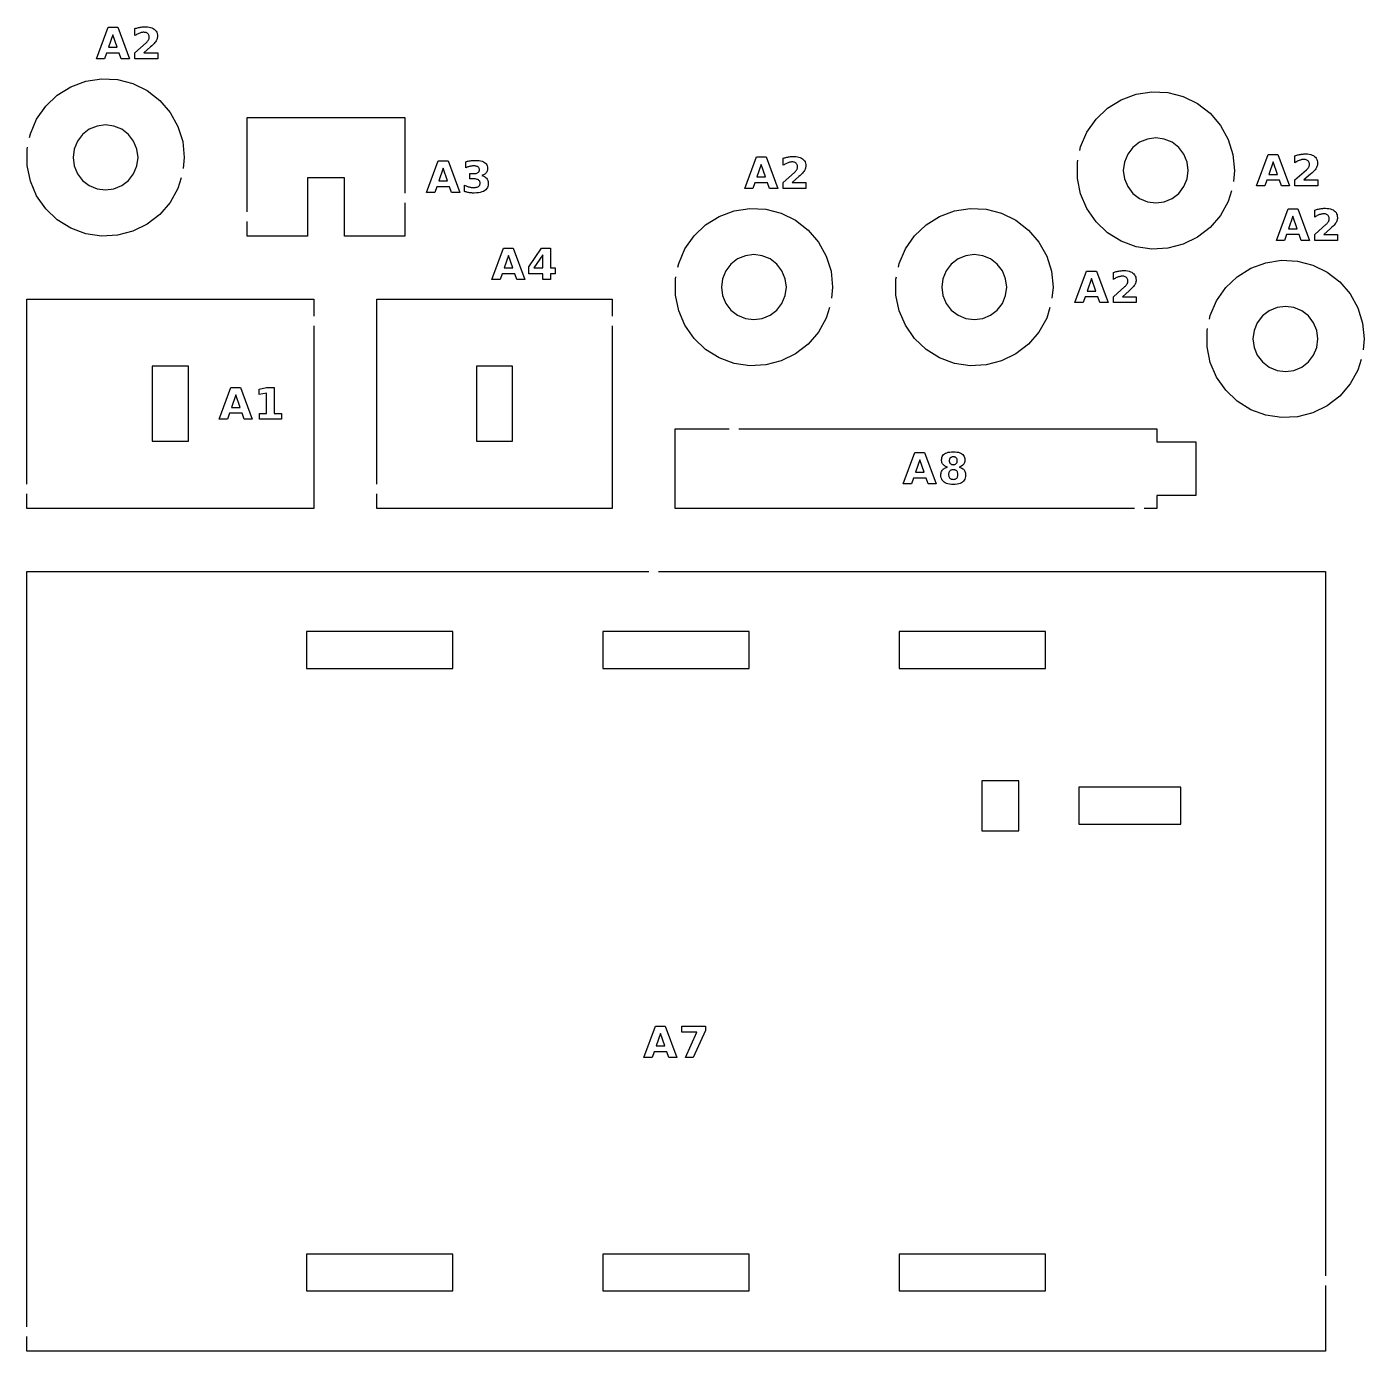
# Model space of a CAD drawing. Header units: millimetres. Extents: x 9 to 295, y 12 to 290.
# Drawn here: x 11.9 to 115.1, y 11.9 to 114.1 of the extents above; entities that cross this region are included whole.
import ezdxf

# ---------------------------------------------------------------- set-up
doc = ezdxf.new("R2010")
doc.units = ezdxf.units.MM
doc.layers.add('CUT', color=1, linetype='CONTINUOUS')
doc.layers.add('ENGRAVE', color=5, linetype='CONTINUOUS')

msp = doc.modelspace()

# ---------------------------------------------------------------- linework, layer by layer
at = {"layer": 'CUT', "color": 1}
for points in [[(12.1442, 105.5314), (12.2032, 105.8187), (12.688, 106.9484), (13.3903, 107.9573), (14.2812, 108.8043), (15.3244, 109.4545), (16.4772, 109.8814), (17.6923, 110.0676), (18.92, 110.0053), (20.11, 109.6972), (21.2137, 109.1558), (22.1857, 108.4034), (22.9865, 107.4707), (23.583, 106.3959), (23.951, 105.223), (24.0754, 104), (23.989, 103.1501)], [(93.1442, 104.5314), (93.2032, 104.8187), (93.688, 105.9484), (94.3903, 106.9573), (95.2812, 107.8043), (96.3244, 108.4545), (97.4772, 108.8814), (98.6923, 109.0676), (99.92, 109.0053), (101.11, 108.6972), (102.2137, 108.1558), (103.1857, 107.4034), (103.9865, 106.4707), (104.583, 105.3959), (104.951, 104.223), (105.0754, 103), (104.989, 102.1501)], [(28.925, 99.8), (28.925, 107.075), (41.075, 107.075), (41.075, 101.25)], [(23.8388, 102.4192), (23.583, 101.6041), (22.9865, 100.5293), (22.1857, 99.5966), (21.2137, 98.8442), (20.11, 98.3028), (18.92, 97.9947), (17.6923, 97.9324), (16.4772, 98.1186), (15.3244, 98.5455), (14.2812, 99.1957), (13.3903, 100.0427), (12.688, 101.0516), (12.2032, 102.1813), (11.9558, 103.3854), (11.9558, 104.6146), (11.9932, 104.7967)], [(104.8388, 101.4192), (104.583, 100.6041), (103.9865, 99.5293), (103.1857, 98.5966), (102.2137, 97.8442), (101.11, 97.3028), (99.92, 96.9947), (98.6923, 96.9324), (97.4772, 97.1186), (96.3244, 97.5455), (95.2812, 98.1957), (94.3903, 99.0427), (93.688, 100.0516), (93.2032, 101.1813), (92.9558, 102.3854), (92.9558, 103.6146), (92.9932, 103.7967)], [(41.075, 100.5), (41.075, 97.925), (36.425, 97.925), (36.425, 102.425), (33.575, 102.425), (33.575, 97.925), (28.925, 97.925), (28.925, 99.05)], [(62.1442, 95.5314), (62.2032, 95.8187), (62.688, 96.9484), (63.3903, 97.9573), (64.2812, 98.8043), (65.3244, 99.4545), (66.4772, 99.8814), (67.6923, 100.0676), (68.92, 100.0053), (70.11, 99.6972), (71.2137, 99.1558), (72.1857, 98.4034), (72.9865, 97.4707), (73.583, 96.3959), (73.951, 95.223), (74.0754, 94), (73.989, 93.1501)], [(79.1442, 95.5314), (79.2032, 95.8187), (79.688, 96.9484), (80.3903, 97.9573), (81.2812, 98.8043), (82.3244, 99.4545), (83.4772, 99.8814), (84.6923, 100.0676), (85.92, 100.0053), (87.11, 99.6972), (88.2137, 99.1558), (89.1857, 98.4034), (89.9865, 97.4707), (90.583, 96.3959), (90.951, 95.223), (91.0754, 94), (90.989, 93.1501)], [(103.1442, 91.5314), (103.2032, 91.8187), (103.688, 92.9484), (104.3903, 93.9573), (105.2812, 94.8043), (106.3244, 95.4545), (107.4772, 95.8814), (108.6923, 96.0676), (109.92, 96.0053), (111.11, 95.6972), (112.2137, 95.1558), (113.1857, 94.4034), (113.9865, 93.4707), (114.583, 92.3959), (114.951, 91.223), (115.0754, 90), (114.989, 89.1501)], [(73.8388, 92.4192), (73.583, 91.6041), (72.9865, 90.5293), (72.1857, 89.5966), (71.2137, 88.8442), (70.11, 88.3028), (68.92, 87.9947), (67.6923, 87.9324), (66.4772, 88.1186), (65.3244, 88.5455), (64.2812, 89.1957), (63.3903, 90.0427), (62.688, 91.0516), (62.2032, 92.1813), (61.9558, 93.3854), (61.9558, 94.6146), (61.9932, 94.7967)], [(90.8388, 92.4192), (90.583, 91.6041), (89.9865, 90.5293), (89.1857, 89.5966), (88.2137, 88.8442), (87.11, 88.3028), (85.92, 87.9947), (84.6923, 87.9324), (83.4772, 88.1186), (82.3244, 88.5455), (81.2812, 89.1957), (80.3903, 90.0427), (79.688, 91.0516), (79.2032, 92.1813), (78.9558, 93.3854), (78.9558, 94.6146), (78.9932, 94.7967)], [(11.925, 78.8), (11.925, 93.075), (34.075, 93.075), (34.075, 91.75)], [(38.925, 78.8), (38.925, 93.075), (57.075, 93.075), (57.075, 91.75)], [(34.075, 91), (34.075, 76.925), (11.925, 76.925), (11.925, 78.05)], [(57.075, 91), (57.075, 76.925), (38.925, 76.925), (38.925, 78.05)], [(114.8388, 88.4192), (114.583, 87.6041), (113.9865, 86.5293), (113.1857, 85.5966), (112.2137, 84.8442), (111.11, 84.3028), (109.92, 83.9947), (108.6923, 83.9324), (107.4772, 84.1186), (106.3244, 84.5455), (105.2812, 85.1957), (104.3903, 86.0427), (103.688, 87.0516), (103.2032, 88.1813), (102.9558, 89.3854), (102.9558, 90.6146), (102.9932, 90.7967)], [(97.35, 76.925), (61.925, 76.925), (61.925, 83.075), (66.1, 83.075)], [(66.85, 83.075), (99.075, 83.075), (99.075, 82.075), (102.075, 82.075), (102.075, 77.925), (99.075, 77.925), (99.075, 76.925), (98.1, 76.925)], [(11.925, 13.8), (11.925, 72.075), (59.9, 72.075)], [(60.65, 72.075), (112.075, 72.075), (112.075, 17.75)], [(112.075, 17), (112.075, 11.925), (11.925, 11.925), (11.925, 13.05)]]:
    msp.add_lwpolyline(points, dxfattribs=at)
for points in [[(20.4207, 104.6486), (20.1703, 105.253), (19.7721, 105.7721), (19.253, 106.1703), (18.6486, 106.4207), (18, 106.5061), (17.3514, 106.4207), (16.747, 106.1703), (16.2279, 105.7721), (15.8297, 105.253), (15.5793, 104.6486), (15.4939, 104), (15.5793, 103.3514), (15.8297, 102.747), (16.2279, 102.2279), (16.747, 101.8297), (17.3514, 101.5793), (18, 101.4939), (18.6486, 101.5793), (19.253, 101.8297), (19.7721, 102.2279), (20.1703, 102.747), (20.4207, 103.3514), (20.5061, 104), (20.4207, 104.6486)], [(101.4207, 103.6486), (101.1703, 104.253), (100.7721, 104.7721), (100.253, 105.1703), (99.6486, 105.4207), (99, 105.5061), (98.3514, 105.4207), (97.747, 105.1703), (97.2279, 104.7721), (96.8297, 104.253), (96.5793, 103.6486), (96.4939, 103), (96.5793, 102.3514), (96.8297, 101.747), (97.2279, 101.2279), (97.747, 100.8297), (98.3514, 100.5793), (99, 100.4939), (99.6486, 100.5793), (100.253, 100.8297), (100.7721, 101.2279), (101.1703, 101.747), (101.4207, 102.3514), (101.5061, 103), (101.4207, 103.6486)], [(70.4207, 94.6486), (70.1703, 95.253), (69.7721, 95.7721), (69.253, 96.1703), (68.6486, 96.4207), (68, 96.5061), (67.3514, 96.4207), (66.747, 96.1703), (66.2279, 95.7721), (65.8297, 95.253), (65.5793, 94.6486), (65.4939, 94), (65.5793, 93.3514), (65.8297, 92.747), (66.2279, 92.2279), (66.747, 91.8297), (67.3514, 91.5793), (68, 91.4939), (68.6486, 91.5793), (69.253, 91.8297), (69.7721, 92.2279), (70.1703, 92.747), (70.4207, 93.3514), (70.5061, 94), (70.4207, 94.6486)], [(87.4207, 94.6486), (87.1703, 95.253), (86.7721, 95.7721), (86.253, 96.1703), (85.6486, 96.4207), (85, 96.5061), (84.3514, 96.4207), (83.747, 96.1703), (83.2279, 95.7721), (82.8297, 95.253), (82.5793, 94.6486), (82.4939, 94), (82.5793, 93.3514), (82.8297, 92.747), (83.2279, 92.2279), (83.747, 91.8297), (84.3514, 91.5793), (85, 91.4939), (85.6486, 91.5793), (86.253, 91.8297), (86.7721, 92.2279), (87.1703, 92.747), (87.4207, 93.3514), (87.5061, 94), (87.4207, 94.6486)], [(111.4207, 90.6486), (111.1703, 91.253), (110.7721, 91.7721), (110.253, 92.1703), (109.6486, 92.4207), (109, 92.5061), (108.3514, 92.4207), (107.747, 92.1703), (107.2279, 91.7721), (106.8297, 91.253), (106.5793, 90.6486), (106.4939, 90), (106.5793, 89.3514), (106.8297, 88.747), (107.2279, 88.2279), (107.747, 87.8297), (108.3514, 87.5793), (109, 87.4939), (109.6486, 87.5793), (110.253, 87.8297), (110.7721, 88.2279), (111.1703, 88.747), (111.4207, 89.3514), (111.5061, 90), (111.4207, 90.6486)], [(21.605, 82.105), (24.395, 82.105), (24.395, 87.895), (21.605, 87.895), (21.605, 82.105)], [(46.605, 82.105), (49.395, 82.105), (49.395, 87.895), (46.605, 87.895), (46.605, 82.105)], [(44.7821, 67.425), (33.5036, 67.425), (33.5036, 64.575), (44.7821, 64.575), (44.7821, 67.425)], [(67.6393, 67.425), (56.3607, 67.425), (56.3607, 64.575), (67.6393, 64.575), (67.6393, 67.425)], [(90.4964, 67.425), (79.2179, 67.425), (79.2179, 64.575), (90.4964, 64.575), (90.4964, 67.425)], [(88.425, 55.925), (85.575, 55.925), (85.575, 52.075), (88.425, 52.075), (88.425, 55.925)], [(100.925, 55.425), (93.075, 55.425), (93.075, 52.575), (100.925, 52.575), (100.925, 55.425)], [(44.7821, 19.425), (33.5036, 19.425), (33.5036, 16.575), (44.7821, 16.575), (44.7821, 19.425)], [(67.6393, 19.425), (56.3607, 19.425), (56.3607, 16.575), (67.6393, 16.575), (67.6393, 19.425)], [(90.4964, 19.425), (79.2179, 19.425), (79.2179, 16.575), (90.4964, 16.575), (90.4964, 19.425)]]:
    msp.add_lwpolyline(points, close=True, dxfattribs=at)
at = {"layer": 'ENGRAVE', "color": 5}
for points in [[(17.9254, 111.6064), (17.2955, 111.6064), (18.1956, 114.0365), (18.9426, 114.0365), (19.8427, 111.6064), (19.2128, 111.6064), (19.0598, 112.0492), (18.08, 112.0492), (17.9254, 111.6064)], [(18.5699, 113.4668), (18.2362, 112.5), (18.9019, 112.5), (18.5699, 113.4668)], [(22.0219, 112.0671), (22.0219, 111.6064), (20.256, 111.6064), (20.256, 112.0671), (21.143, 112.8499), (21.1809, 112.8856), (21.2154, 112.921), (21.2464, 112.9561), (21.274, 112.991), (21.2981, 113.0256), (21.3188, 113.0599), (21.3362, 113.0943), (21.3504, 113.1292), (21.3615, 113.1645), (21.3694, 113.2002), (21.3742, 113.2364), (21.3758, 113.2731), (21.3726, 113.3282), (21.363, 113.3796), (21.3471, 113.4273), (21.3248, 113.4713), (21.2961, 113.5116), (21.261, 113.5482), (21.2207, 113.58), (21.1761, 113.606), (21.1274, 113.6263), (21.0744, 113.6408), (21.0172, 113.6495), (20.9558, 113.6523), (20.9062, 113.6506), (20.8551, 113.6454), (20.8024, 113.6367), (20.7482, 113.6245), (20.6925, 113.6088), (20.6352, 113.5897), (20.5765, 113.5671), (20.5164, 113.5411), (20.4549, 113.5118), (20.3922, 113.479), (20.328, 113.4429), (20.2625, 113.4033), (20.2625, 113.9372), (20.3329, 113.9596), (20.403, 113.9801), (20.4729, 113.9988), (20.5424, 114.0157), (20.6117, 114.0306), (20.6808, 114.0438), (20.7495, 114.055), (20.8177, 114.0641), (20.8855, 114.0712), (20.9528, 114.0763), (21.0196, 114.0794), (21.0861, 114.0804), (21.226, 114.0751), (21.3552, 114.0591), (21.4736, 114.0324), (21.5812, 113.995), (21.678, 113.947), (21.764, 113.8883), (21.8378, 113.8201), (21.8982, 113.7435), (21.9452, 113.6584), (21.9788, 113.565), (21.9989, 113.4631), (22.0056, 113.3529), (22.0028, 113.2874), (21.9943, 113.2235), (21.98, 113.161), (21.9601, 113.1), (21.9344, 113.0406), (21.9031, 112.9826), (21.8626, 112.9221), (21.8096, 112.8552), (21.744, 112.7818), (21.6658, 112.7019), (21.5751, 112.6156), (21.4718, 112.5228), (20.9526, 112.0671), (22.0219, 112.0671)], [(107.3962, 101.8), (106.7663, 101.8), (107.6663, 104.23), (108.4134, 104.23), (109.3135, 101.8), (108.6836, 101.8), (108.5306, 102.2427), (107.5508, 102.2427), (107.3962, 101.8)], [(111.4927, 102.2606), (111.4927, 101.8), (109.7268, 101.8), (109.7268, 102.2606), (110.6138, 103.0435), (110.6517, 103.0792), (110.6861, 103.1146), (110.7172, 103.1497), (110.7447, 103.1845), (110.7689, 103.2191), (110.7896, 103.2535), (110.807, 103.2879), (110.8212, 103.3227), (110.8323, 103.358), (110.8402, 103.3938), (110.845, 103.43), (110.8465, 103.4667), (110.8434, 103.5218), (110.8338, 103.5732), (110.8179, 103.6209), (110.7956, 103.6649), (110.7669, 103.7052), (110.7318, 103.7417), (110.6915, 103.7736), (110.6469, 103.7996), (110.5981, 103.8199), (110.5452, 103.8343), (110.488, 103.843), (110.4266, 103.8459), (110.377, 103.8442), (110.3259, 103.8389), (110.2732, 103.8302), (110.219, 103.818), (110.1633, 103.8024), (110.106, 103.7832), (110.0473, 103.7607), (109.9872, 103.7347), (109.9257, 103.7053), (109.8629, 103.6726), (109.7988, 103.6364), (109.7333, 103.5969), (109.7333, 104.1307), (109.8037, 104.1531), (109.8738, 104.1737), (109.9436, 104.1924), (110.0132, 104.2092), (110.0825, 104.2242), (110.1516, 104.2373), (110.2202, 104.2485), (110.2885, 104.2577), (110.3562, 104.2648), (110.4236, 104.2699), (110.4904, 104.2729), (110.5568, 104.274), (110.6968, 104.2686), (110.826, 104.2526), (110.9444, 104.2259), (111.052, 104.1886), (111.1488, 104.1406), (111.2347, 104.0819), (111.3086, 104.0137), (111.369, 103.937), (111.416, 103.852), (111.4496, 103.7586), (111.4697, 103.6567), (111.4764, 103.5464), (111.4736, 103.481), (111.465, 103.417), (111.4508, 103.3546), (111.4309, 103.2936), (111.4052, 103.2341), (111.3739, 103.1761), (111.3334, 103.1157), (111.2804, 103.0487), (111.2148, 102.9753), (111.1366, 102.8955), (111.0459, 102.8091), (110.9426, 102.7163), (110.4234, 102.2606), (111.4927, 102.2606)], [(43.3962, 101.3), (42.7663, 101.3), (43.6663, 103.73), (44.4134, 103.73), (45.3135, 101.3), (44.6836, 101.3), (44.5306, 101.7427), (43.5508, 101.7427), (43.3962, 101.3)], [(44.0407, 103.1604), (43.707, 102.1936), (44.3727, 102.1936), (44.0407, 103.1604)], [(47.0945, 102.5865), (47.1666, 102.5575), (47.2321, 102.5233), (47.2911, 102.484), (47.3435, 102.4394), (47.3894, 102.3897), (47.4284, 102.335), (47.4603, 102.2755), (47.4852, 102.2113), (47.5029, 102.1423), (47.5136, 102.0686), (47.5171, 101.9901), (47.5094, 101.8745), (47.4864, 101.7685), (47.4479, 101.6721), (47.3941, 101.5854), (47.325, 101.5083), (47.2404, 101.4408), (47.1411, 101.3833), (47.0278, 101.3363), (46.9003, 101.2998), (46.7587, 101.2737), (46.603, 101.258), (46.4331, 101.2528), (46.3707, 101.2536), (46.3083, 101.2561), (46.2458, 101.2603), (46.1832, 101.2662), (46.1206, 101.2737), (46.058, 101.2829), (45.9954, 101.2938), (45.9331, 101.3063), (45.871, 101.3205), (45.8091, 101.3364), (45.7475, 101.354), (45.6861, 101.3732), (45.6861, 101.8566), (45.7446, 101.8285), (45.803, 101.8028), (45.8612, 101.7795), (45.9194, 101.7586), (45.9773, 101.7401), (46.0352, 101.724), (46.0928, 101.7103), (46.1501, 101.6991), (46.2071, 101.6904), (46.2638, 101.6842), (46.3201, 101.6805), (46.3762, 101.6792), (46.4559, 101.6816), (46.5293, 101.6888), (46.5961, 101.7008), (46.6565, 101.7176), (46.7104, 101.7391), (46.7578, 101.7655), (46.7984, 101.7963), (46.8315, 101.8313), (46.8573, 101.8705), (46.8758, 101.9138), (46.8868, 101.9613), (46.8905, 102.0129), (46.8867, 102.066), (46.8754, 102.1146), (46.8565, 102.1588), (46.8301, 102.1984), (46.7961, 102.2336), (46.7546, 102.2644), (46.7057, 102.2905), (46.6496, 102.3118), (46.5863, 102.3284), (46.5159, 102.3403), (46.4382, 102.3474), (46.3534, 102.3498), (46.1027, 102.3498), (46.1027, 102.7535), (46.3664, 102.7535), (46.4417, 102.7555), (46.5104, 102.7617), (46.5723, 102.772), (46.6275, 102.7864), (46.6761, 102.8049), (46.718, 102.8275), (46.7533, 102.8543), (46.7822, 102.8855), (46.8046, 102.9209), (46.8207, 102.9606), (46.8303, 103.0046), (46.8335, 103.0529), (46.8304, 103.0978), (46.8211, 103.1392), (46.8055, 103.177), (46.7836, 103.2113), (46.7555, 103.2421), (46.7212, 103.2694), (46.6812, 103.2928), (46.636, 103.3119), (46.5857, 103.3268), (46.5303, 103.3374), (46.4696, 103.3438), (46.4038, 103.3459), (46.3533, 103.3449), (46.3026, 103.3421), (46.2517, 103.3374), (46.2006, 103.3307), (46.1493, 103.3222), (46.0979, 103.3117), (46.0464, 103.2994), (45.995, 103.2853), (45.9436, 103.2694), (45.8924, 103.2517), (45.8413, 103.2321), (45.7902, 103.2108), (45.7902, 103.6698), (45.852, 103.6864), (45.9136, 103.7016), (45.975, 103.7154), (46.0362, 103.7277), (46.0972, 103.7385), (46.1581, 103.7479), (46.2187, 103.7559), (46.2789, 103.7624), (46.3387, 103.7674), (46.3982, 103.7711), (46.4574, 103.7732), (46.5161, 103.774), (46.6674, 103.7696), (46.8054, 103.7567), (46.9302, 103.7351), (47.0417, 103.7049), (47.1399, 103.666), (47.225, 103.6185), (47.2968, 103.5623), (47.3556, 103.4974), (47.4014, 103.4238), (47.434, 103.3415), (47.4536, 103.2504), (47.4602, 103.1506), (47.457, 103.0817), (47.4477, 103.017), (47.4321, 102.9567), (47.4102, 102.9007), (47.3822, 102.8489), (47.3479, 102.8015), (47.3074, 102.7584), (47.261, 102.7198), (47.2087, 102.6857), (47.1504, 102.6561), (47.0861, 102.6309), (47.0158, 102.6102), (47.0945, 102.5865)], [(67.9254, 101.6064), (67.2955, 101.6064), (68.1956, 104.0365), (68.9426, 104.0365), (69.8427, 101.6064), (69.2128, 101.6064), (69.0598, 102.0492), (68.08, 102.0492), (67.9254, 101.6064)], [(68.5699, 103.4668), (68.2362, 102.5), (68.9019, 102.5), (68.5699, 103.4668)], [(72.0219, 102.0671), (72.0219, 101.6064), (70.256, 101.6064), (70.256, 102.0671), (71.143, 102.8499), (71.1809, 102.8856), (71.2154, 102.921), (71.2464, 102.9561), (71.274, 102.991), (71.2981, 103.0256), (71.3188, 103.0599), (71.3362, 103.0943), (71.3504, 103.1292), (71.3615, 103.1645), (71.3694, 103.2002), (71.3742, 103.2364), (71.3758, 103.2731), (71.3726, 103.3282), (71.363, 103.3796), (71.3471, 103.4273), (71.3248, 103.4713), (71.2961, 103.5116), (71.261, 103.5482), (71.2207, 103.58), (71.1761, 103.606), (71.1274, 103.6263), (71.0744, 103.6408), (71.0172, 103.6495), (70.9558, 103.6523), (70.9062, 103.6506), (70.8551, 103.6454), (70.8024, 103.6367), (70.7482, 103.6245), (70.6925, 103.6088), (70.6352, 103.5897), (70.5765, 103.5671), (70.5164, 103.5411), (70.4549, 103.5118), (70.3922, 103.479), (70.328, 103.4429), (70.2625, 103.4033), (70.2625, 103.9372), (70.3329, 103.9596), (70.403, 103.9801), (70.4729, 103.9988), (70.5424, 104.0157), (70.6117, 104.0306), (70.6808, 104.0438), (70.7495, 104.055), (70.8177, 104.0641), (70.8855, 104.0712), (70.9528, 104.0763), (71.0196, 104.0794), (71.0861, 104.0804), (71.226, 104.0751), (71.3552, 104.0591), (71.4736, 104.0324), (71.5812, 103.995), (71.678, 103.947), (71.764, 103.8883), (71.8378, 103.8201), (71.8982, 103.7435), (71.9452, 103.6584), (71.9788, 103.565), (71.9989, 103.4631), (72.0056, 103.3529), (72.0028, 103.2874), (71.9943, 103.2235), (71.98, 103.161), (71.9601, 103.1), (71.9344, 103.0406), (71.9031, 102.9826), (71.8626, 102.9221), (71.8096, 102.8552), (71.744, 102.7818), (71.6658, 102.7019), (71.5751, 102.6156), (71.4718, 102.5228), (70.9526, 102.0671), (72.0219, 102.0671)], [(108.0407, 103.6604), (107.707, 102.6936), (108.3727, 102.6936), (108.0407, 103.6604)], [(113.0219, 98.0671), (113.0219, 97.6064), (111.256, 97.6064), (111.256, 98.0671), (112.143, 98.8499), (112.1809, 98.8856), (112.2154, 98.921), (112.2464, 98.9561), (112.274, 98.991), (112.2981, 99.0256), (112.3188, 99.0599), (112.3362, 99.0943), (112.3504, 99.1292), (112.3615, 99.1645), (112.3694, 99.2002), (112.3742, 99.2364), (112.3758, 99.2731), (112.3726, 99.3282), (112.363, 99.3796), (112.3471, 99.4273), (112.3248, 99.4713), (112.2961, 99.5116), (112.261, 99.5482), (112.2207, 99.58), (112.1761, 99.606), (112.1274, 99.6263), (112.0744, 99.6408), (112.0172, 99.6495), (111.9558, 99.6523), (111.9062, 99.6506), (111.8551, 99.6454), (111.8024, 99.6367), (111.7482, 99.6245), (111.6925, 99.6088), (111.6352, 99.5897), (111.5765, 99.5671), (111.5164, 99.5411), (111.4549, 99.5118), (111.3922, 99.479), (111.328, 99.4429), (111.2625, 99.4033), (111.2625, 99.9372), (111.3329, 99.9596), (111.403, 99.9801), (111.4729, 99.9988), (111.5424, 100.0157), (111.6117, 100.0306), (111.6808, 100.0438), (111.7495, 100.055), (111.8177, 100.0641), (111.8855, 100.0712), (111.9528, 100.0763), (112.0196, 100.0794), (112.0861, 100.0804), (112.226, 100.0751), (112.3552, 100.0591), (112.4736, 100.0324), (112.5812, 99.995), (112.678, 99.947), (112.764, 99.8883), (112.8378, 99.8201), (112.8982, 99.7435), (112.9452, 99.6584), (112.9788, 99.565), (112.9989, 99.4631), (113.0056, 99.3529), (113.0028, 99.2874), (112.9943, 99.2235), (112.98, 99.161), (112.9601, 99.1), (112.9344, 99.0406), (112.9031, 98.9826), (112.8626, 98.9221), (112.8096, 98.8552), (112.744, 98.7818), (112.6658, 98.7019), (112.5751, 98.6156), (112.4718, 98.5228), (111.9526, 98.0671), (113.0219, 98.0671)], [(108.9254, 97.6064), (108.2955, 97.6064), (109.1956, 100.0365), (109.9426, 100.0365), (110.8427, 97.6064), (110.2128, 97.6064), (110.0598, 98.0492), (109.08, 98.0492), (108.9254, 97.6064)], [(109.5699, 99.4668), (109.2362, 98.5), (109.9019, 98.5), (109.5699, 99.4668)], [(48.4336, 94.5836), (47.8037, 94.5836), (48.7038, 97.0137), (49.4509, 97.0137), (50.3509, 94.5836), (49.721, 94.5836), (49.568, 95.0264), (48.5882, 95.0264), (48.4336, 94.5836)], [(52.3202, 95.4805), (52.6669, 95.4805), (52.6669, 95.0264), (52.3202, 95.0264), (52.3202, 94.5836), (51.7277, 94.5836), (51.7277, 95.0264), (50.6503, 95.0264), (50.6503, 95.5635), (51.6236, 97.0137), (52.3202, 97.0137), (52.3202, 95.4805)], [(49.0781, 96.444), (48.7445, 95.4772), (49.4102, 95.4772), (49.0781, 96.444)], [(51.7277, 95.4805), (51.7277, 96.4977), (51.0409, 95.4805), (51.7277, 95.4805)], [(93.3962, 92.8), (92.7663, 92.8), (93.6663, 95.23), (94.4134, 95.23), (95.3135, 92.8), (94.6836, 92.8), (94.5306, 93.2427), (93.5508, 93.2427), (93.3962, 92.8)], [(97.4927, 93.2606), (97.4927, 92.8), (95.7268, 92.8), (95.7268, 93.2606), (96.6138, 94.0435), (96.6517, 94.0792), (96.6861, 94.1146), (96.7172, 94.1497), (96.7447, 94.1845), (96.7689, 94.2191), (96.7896, 94.2535), (96.807, 94.2879), (96.8212, 94.3227), (96.8323, 94.358), (96.8402, 94.3938), (96.845, 94.43), (96.8465, 94.4667), (96.8434, 94.5218), (96.8338, 94.5732), (96.8179, 94.6209), (96.7956, 94.6649), (96.7669, 94.7052), (96.7318, 94.7417), (96.6915, 94.7736), (96.6469, 94.7996), (96.5981, 94.8199), (96.5452, 94.8343), (96.488, 94.843), (96.4266, 94.8459), (96.377, 94.8442), (96.3259, 94.8389), (96.2732, 94.8302), (96.219, 94.818), (96.1633, 94.8024), (96.106, 94.7832), (96.0473, 94.7607), (95.9872, 94.7347), (95.9257, 94.7053), (95.8629, 94.6726), (95.7988, 94.6364), (95.7333, 94.5969), (95.7333, 95.1307), (95.8037, 95.1531), (95.8738, 95.1737), (95.9436, 95.1924), (96.0132, 95.2092), (96.0825, 95.2242), (96.1516, 95.2373), (96.2202, 95.2485), (96.2885, 95.2577), (96.3562, 95.2648), (96.4236, 95.2699), (96.4904, 95.2729), (96.5568, 95.274), (96.6968, 95.2686), (96.826, 95.2526), (96.9444, 95.2259), (97.052, 95.1886), (97.1488, 95.1406), (97.2347, 95.0819), (97.3086, 95.0137), (97.369, 94.937), (97.416, 94.852), (97.4496, 94.7586), (97.4697, 94.6567), (97.4764, 94.5464), (97.4736, 94.481), (97.465, 94.417), (97.4508, 94.3546), (97.4309, 94.2936), (97.4052, 94.2341), (97.3739, 94.1761), (97.3334, 94.1157), (97.2804, 94.0487), (97.2148, 93.9753), (97.1366, 93.8955), (97.0459, 93.8091), (96.9426, 93.7163), (96.4234, 93.2606), (97.4927, 93.2606)], [(94.0407, 94.6604), (93.707, 93.6936), (94.3727, 93.6936), (94.0407, 94.6604)], [(27.4049, 83.825), (26.7751, 83.825), (27.6751, 86.255), (28.4222, 86.255), (29.3223, 83.825), (28.6924, 83.825), (28.5394, 84.2677), (27.5596, 84.2677), (27.4049, 83.825)], [(28.0495, 85.6854), (27.7158, 84.7186), (28.3815, 84.7186), (28.0495, 85.6854)], [(30.4159, 84.2579), (30.4159, 85.8286), (29.8479, 85.7114), (29.8479, 86.1378), (30.4126, 86.255), (31.0083, 86.255), (31.0083, 84.2579), (31.5617, 84.2579), (31.5617, 83.825), (29.8625, 83.825), (29.8625, 84.2579), (30.4159, 84.2579)], [(80.1549, 78.825), (79.5251, 78.825), (80.4251, 81.255), (81.1722, 81.255), (82.0723, 78.825), (81.4424, 78.825), (81.2894, 79.2677), (80.3096, 79.2677), (80.1549, 78.825)], [(80.7995, 80.6854), (80.4658, 79.7186), (81.1315, 79.7186), (80.7995, 80.6854)], [(82.7309, 80.2036), (82.6783, 80.2397), (82.6318, 80.2799), (82.5913, 80.324), (82.557, 80.372), (82.5289, 80.4238), (82.5071, 80.4795), (82.4915, 80.5389), (82.4822, 80.6021), (82.479, 80.6691), (82.4854, 80.7675), (82.5045, 80.8579), (82.5364, 80.9401), (82.581, 81.0141), (82.6384, 81.08), (82.7085, 81.1378), (82.791, 81.1871), (82.8854, 81.2273), (82.9917, 81.2587), (83.11, 81.2811), (83.2402, 81.2945), (83.3824, 81.299), (83.5235, 81.2945), (83.6529, 81.2811), (83.7705, 81.2589), (83.8764, 81.2277), (83.9706, 81.1876), (84.0529, 81.1386), (84.1231, 81.0811), (84.1804, 81.0152), (84.225, 80.9411), (84.2569, 80.8587), (84.276, 80.768), (84.2824, 80.6691), (84.2793, 80.6021), (84.2699, 80.5389), (84.2541, 80.4795), (84.2321, 80.4238), (84.2039, 80.372), (84.1693, 80.324), (84.1286, 80.2799), (84.0819, 80.2397), (84.0291, 80.2036), (83.9704, 80.1714), (83.9056, 80.1432), (83.8348, 80.1189), (83.9139, 80.0938), (83.9863, 80.0639), (84.0519, 80.0292), (84.1108, 79.9898), (84.163, 79.9457), (84.2084, 79.8968), (84.2469, 79.8433), (84.2784, 79.7853), (84.303, 79.7228), (84.3205, 79.6559), (84.331, 79.5845), (84.3345, 79.5086), (84.3278, 79.3931), (84.3078, 79.2873), (84.2745, 79.1914), (84.2278, 79.1053), (84.1678, 79.029), (84.0944, 78.9625), (84.008, 78.9061), (83.9086, 78.8599), (83.7964, 78.824), (83.6713, 78.7983), (83.5332, 78.7829), (83.3824, 78.7778), (83.2309, 78.7829), (83.0924, 78.7983), (82.9667, 78.824), (82.8539, 78.8599), (82.754, 78.9061), (82.667, 78.9625), (82.5932, 79.029), (82.5327, 79.1053), (82.4858, 79.1914), (82.4522, 79.2873), (82.432, 79.3931), (82.4253, 79.5086), (82.4288, 79.5845), (82.4393, 79.6559), (82.4569, 79.7228), (82.4814, 79.7853), (82.5129, 79.8433), (82.5515, 79.8968), (82.5969, 79.9457), (82.649, 79.9898), (82.7079, 80.0292), (82.7735, 80.0639), (82.8459, 80.0938), (82.925, 80.1189), (82.8542, 80.1432), (82.7895, 80.1714), (82.7309, 80.2036)], [(83.0804, 80.5164), (83.0916, 80.4774), (83.1073, 80.4421), (83.1274, 80.4105), (83.1521, 80.3826), (83.1808, 80.3587), (83.2134, 80.3392), (83.2499, 80.324), (83.2902, 80.3132), (83.3344, 80.3067), (83.3824, 80.3045), (83.4293, 80.3067), (83.4726, 80.3132), (83.5122, 80.324), (83.548, 80.3392), (83.5802, 80.3587), (83.6086, 80.3826), (83.633, 80.4105), (83.6529, 80.4421), (83.6684, 80.4774), (83.6795, 80.5164), (83.6861, 80.5592), (83.6883, 80.6056), (83.6861, 80.652), (83.6795, 80.6947), (83.6684, 80.7336), (83.6529, 80.7687), (83.633, 80.8001), (83.6086, 80.8278), (83.5802, 80.8514), (83.548, 80.8707), (83.5122, 80.8858), (83.4726, 80.8965), (83.4293, 80.9029), (83.3824, 80.9051), (83.3344, 80.9029), (83.2902, 80.8964), (83.2499, 80.8855), (83.2134, 80.8704), (83.1808, 80.8508), (83.1521, 80.827), (83.1274, 80.7991), (83.1073, 80.7676), (83.0916, 80.7326), (83.0804, 80.6939), (83.0737, 80.6515), (83.0715, 80.6056), (83.0737, 80.5592), (83.0804, 80.5164)], [(83.2269, 79.8882), (83.1842, 79.8696), (83.1459, 79.8456), (83.1122, 79.8162), (83.0833, 79.7819), (83.0597, 79.743), (83.0414, 79.6994), (83.0283, 79.6513), (83.0204, 79.5985), (83.0178, 79.5411), (83.0204, 79.4838), (83.0283, 79.4311), (83.0414, 79.3831), (83.0597, 79.3397), (83.0833, 79.301), (83.1122, 79.2669), (83.1459, 79.2378), (83.1842, 79.214), (83.2269, 79.1955), (83.2742, 79.1823), (83.326, 79.1743), (83.3824, 79.1717), (83.4381, 79.1743), (83.4894, 79.1823), (83.5362, 79.1955), (83.5784, 79.214), (83.6161, 79.2378), (83.6493, 79.2669), (83.6776, 79.301), (83.7008, 79.3397), (83.7189, 79.3831), (83.7317, 79.4311), (83.7395, 79.4838), (83.7421, 79.5411), (83.7395, 79.599), (83.7317, 79.6521), (83.7189, 79.7004), (83.7008, 79.7441), (83.6776, 79.7829), (83.6493, 79.817), (83.6161, 79.8461), (83.5784, 79.8699), (83.5362, 79.8884), (83.4894, 79.9017), (83.4381, 79.9096), (83.3824, 79.9122), (83.326, 79.9096), (83.2742, 79.9016), (83.2269, 79.8882)], [(60.1549, 34.575), (59.5251, 34.575), (60.4251, 37.005), (61.1722, 37.005), (62.0723, 34.575), (61.4424, 34.575), (61.2894, 35.0177), (60.3096, 35.0177), (60.1549, 34.575)], [(60.7995, 36.4354), (60.4658, 35.4686), (61.1315, 35.4686), (60.7995, 36.4354)], [(64.2759, 37.005), (64.2759, 36.6518), (63.3286, 34.575), (62.7183, 34.575), (63.6151, 36.5444), (62.4449, 36.5444), (62.4449, 37.005), (64.2759, 37.005)]]:
    msp.add_lwpolyline(points, close=True, dxfattribs=at)

doc.saveas('drawing.dxf')
